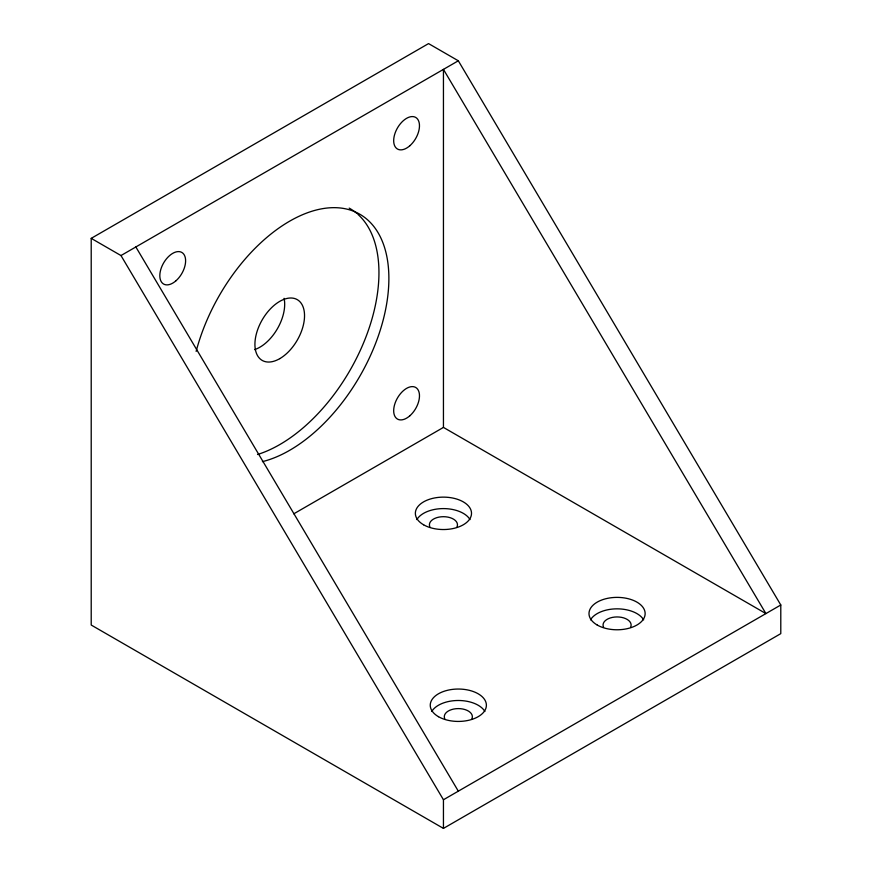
<?xml version="1.0" encoding="UTF-8"?>
<svg xmlns="http://www.w3.org/2000/svg" width="872" height="872" viewBox="0 0 872 872"><rect width="100%" height="100%" fill="white"/><g stroke="black" fill="none" stroke-linecap="round" stroke-linejoin="round"><path stroke-width="1.31" d="M91.211 238.361L428.555 43.6L458.323 60.789L780.789 604.994L780.789 633.639L443.445 828.4L91.211 625.039L91.211 238.361L120.979 255.55L443.445 799.755L443.445 828.4M120.979 255.55L458.323 60.789M293.777 513.815L443.445 427.411L765.91 613.583L443.445 69.379L443.445 427.411M443.445 799.755L780.789 604.994M135.858 246.961L458.323 791.166M284.087 298.333A35.076 20.252 -60 0 1 254.559 349.618M196.145 351.394A140.316 81.009 -60 0 1 320.885 208.975A140.316 81.009 -60 0 1 384.465 314.792A140.316 81.009 -60 0 1 262.396 461.648M357.847 214.283A140.316 81.009 -60 0 1 363.471 343.121A140.316 81.009 -60 0 1 257.534 454.508M349.192 208.114A140.316 81.009 -60 0 1 356.844 213.411M444.775 718.79A14.028 8.099 0 0 1 458.323 708.598A14.028 8.099 0 0 1 471.883 718.79M603.577 627.241A14.028 8.099 0 0 1 616.886 616.94A14.028 8.099 0 0 1 630.685 627.033M429.885 526.895A14.028 8.099 0 0 1 443.445 516.693A14.028 8.099 0 0 1 456.993 526.895M431.749 711.487A28.068 16.197 0 0 1 458.323 700.489A28.068 16.197 0 0 1 484.897 711.487M416.86 519.592A28.068 16.197 0 0 1 443.445 508.594A28.068 16.197 0 0 1 470.019 519.592M590.497 619.839A28.068 16.197 0 0 1 617.082 608.841A28.068 16.197 0 0 1 643.656 619.839M279.77 358.643A35.076 20.252 -60 0 0 301.189 303.271A35.076 20.252 -60 0 0 258.221 328.166A35.076 20.252 -60 0 0 279.77 358.643M409.916 415.726A18.247 10.529 -60 0 0 415.704 387.462A18.247 10.529 -60 0 0 394.122 406.603A18.247 10.529 -60 0 0 409.916 415.726M176.057 280.697A18.247 10.529 -60 0 0 181.845 252.444A18.247 10.529 -60 0 0 160.263 271.584A18.247 10.529 -60 0 0 176.057 280.697M409.916 145.679A18.247 10.529 -60 0 0 415.704 117.426A18.247 10.529 -60 0 0 394.122 136.555A18.247 10.529 -60 0 0 409.916 145.679M423.596 524.791A28.068 16.197 0 0 0 470.553 517.532A28.068 16.197 0 0 0 436.174 497.683A28.068 16.197 0 0 0 423.596 524.791M597.233 625.039A28.068 16.197 0 0 0 644.179 617.779A28.068 16.197 0 0 0 609.811 597.93A28.068 16.197 0 0 0 597.233 625.039M438.485 716.697A28.068 16.197 0 0 0 485.432 709.427A28.068 16.197 0 0 0 451.064 689.589A28.068 16.197 0 0 0 438.485 716.697"/></g></svg>
